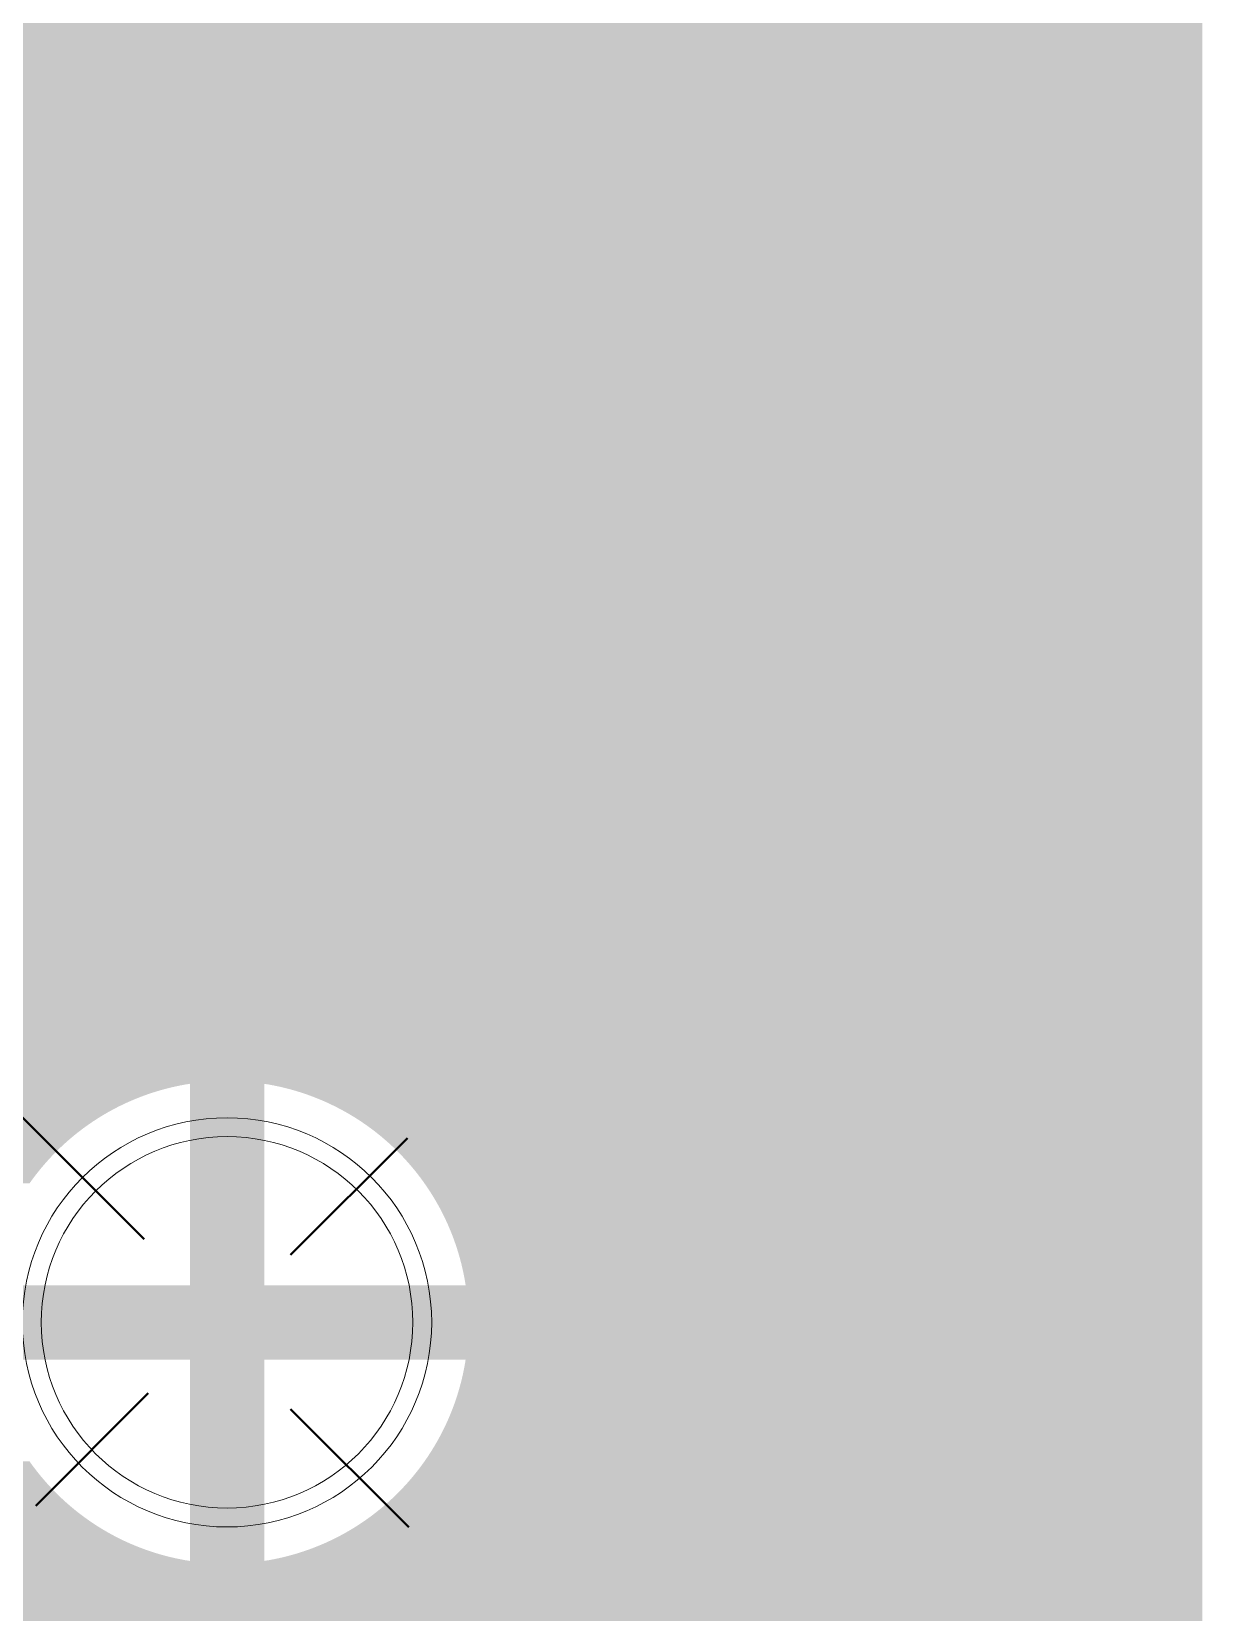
# Model space of a CAD drawing. Header units: millimetres. Extents: x 0 to 594, y 0 to 420.
# Drawn here: x 439.06 to 445.36, y 256.2 to 264.71 of the extents above; entities that cross this region are included whole.
import ezdxf

# ---------------------------------------------------------------- set-up
doc = ezdxf.new("R2010")
doc.units = ezdxf.units.MM
for name, pattern in [('K5LT32768', [0]), ('K5LT32771', [0]), ('K5LT32773', [0]), ('K5LT32787', [0])]:
    doc.linetypes.add(name, pattern=pattern)

# ---------------------------------------------------------------- blocks, each defined once
blk = doc.blocks.new('U198')
at = {"color": 7, "linetype": 'K5LT32768', "lineweight": 18}
blk.add_circle((440.1116, 257.7649), 1, dxfattribs=at)
blk = doc.blocks.new('U324')
at = {"color": 1, "linetype": 'K5LT32771', "lineweight": 18, "true_color": 0xff0000}
blk.add_circle((440.1116, 257.7649), 1.1016, dxfattribs=at)
blk = doc.blocks.new('U866')
at = {"color": 3, "linetype": 'K5LT32773', "lineweight": 18, "true_color": 0x00ff00}
blk.add_circle((440.1116, 257.7649), 1, dxfattribs=at)
blk = doc.blocks.new('U1264')
at = {"color": 1, "linetype": 'K5LT32771', "lineweight": 18, "true_color": 0xff0000}
blk.add_circle((440.1116, 257.7649), 1.1016, dxfattribs=at)

msp = doc.modelspace()

# ---------------------------------------------------------------- hatches: boundary and pattern name
for points in [[(419.1117, 260.5149), (419.1117, 265.7649), (441.8616, 265.7649), (441.8616, 260.5149)], [(419.1084, 260.4443), (419.1102, 260.4678), (441.8616, 260.4678), (441.8616, 260.4443)], [(419.1102, 260.4678), (419.1113, 260.4913), (441.8616, 260.4913), (441.8616, 260.4678)], [(419.1113, 260.4913), (419.1117, 260.5149), (441.8616, 260.5149), (441.8616, 260.4913)], [(419.0936, 260.3513), (419.0984, 260.3743), (441.8616, 260.3743), (441.8616, 260.3513)], [(419.0984, 260.3743), (419.1024, 260.3976), (441.8616, 260.3976), (441.8616, 260.3743)], [(419.1024, 260.3976), (419.1058, 260.4209), (441.8616, 260.4209), (441.8616, 260.3976)], [(419.1058, 260.4209), (419.1084, 260.4443), (441.8616, 260.4443), (441.8616, 260.4209)], [(419.0673, 260.2608), (419.075, 260.2831), (441.8616, 260.2831), (441.8616, 260.2608)], [(419.075, 260.2831), (419.0819, 260.3056), (441.8616, 260.3056), (441.8616, 260.2831)], [(419.0819, 260.3056), (419.0881, 260.3284), (441.8616, 260.3284), (441.8616, 260.3056)], [(419.0881, 260.3284), (419.0936, 260.3513), (441.8616, 260.3513), (441.8616, 260.3284)], [(419.0403, 260.1955), (419.05, 260.217), (441.8616, 260.217), (441.8616, 260.1955)], [(419.05, 260.217), (419.059, 260.2388), (441.8616, 260.2388), (441.8616, 260.217)], [(419.059, 260.2388), (419.0673, 260.2608), (441.8616, 260.2608), (441.8616, 260.2388)], [(418.982, 260.0933), (418.9949, 260.113), (441.8616, 260.113), (441.8616, 260.0933)], [(418.9949, 260.113), (419.0072, 260.1331), (441.8616, 260.1331), (441.8616, 260.113)], [(419.0072, 260.1331), (419.0189, 260.1535), (441.8616, 260.1535), (441.8616, 260.1331)], [(419.0189, 260.1535), (419.0299, 260.1744), (441.8616, 260.1744), (441.8616, 260.1535)], [(419.0299, 260.1744), (419.0403, 260.1955), (441.8616, 260.1955), (441.8616, 260.1744)], [(418.9243, 260.0188), (418.9395, 260.0368), (441.8616, 260.0368), (441.8616, 260.0188)], [(418.9395, 260.0368), (418.9543, 260.0552), (441.8616, 260.0552), (441.8616, 260.0368)], [(418.9543, 260.0552), (418.9684, 260.074), (441.8616, 260.074), (441.8616, 260.0552)], [(418.9684, 260.074), (418.982, 260.0933), (441.8616, 260.0933), (441.8616, 260.074)], [(418.0725, 259.165), (418.892, 259.9845), (441.8616, 259.9845), (441.8616, 259.165)], [(418.892, 259.9845), (418.9084, 260.0014), (441.8616, 260.0014), (441.8616, 259.9845)], [(418.9084, 260.0014), (418.9243, 260.0188), (441.8616, 260.0188), (441.8616, 260.0014)], [(417.9893, 259.0818), (417.9999, 259.0924), (439.6667, 259.0924), (439.6361, 259.0818)], [(417.9999, 259.0924), (418.0098, 259.1023), (439.6974, 259.1023), (439.6667, 259.0924)], [(418.0098, 259.1023), (418.019, 259.1115), (439.7285, 259.1115), (439.6974, 259.1023)], [(418.019, 259.1115), (418.0275, 259.12), (439.7596, 259.12), (439.7285, 259.1115)], [(418.0275, 259.12), (418.0353, 259.1278), (439.791, 259.1278), (439.7596, 259.12)], [(418.0353, 259.1278), (418.0423, 259.1348), (439.8226, 259.1348), (439.791, 259.1278)], [(418.0423, 259.1348), (418.0486, 259.1411), (439.8543, 259.1411), (439.8226, 259.1348)], [(418.0486, 259.1411), (418.0542, 259.1467), (439.8862, 259.1467), (439.8543, 259.1411)], [(418.0542, 259.1467), (418.0591, 259.1516), (439.9182, 259.1516), (439.8862, 259.1467)], [(418.0591, 259.1516), (418.0632, 259.1557), (439.9503, 259.1557), (439.9182, 259.1516)], [(418.0632, 259.1557), (418.0665, 259.159), (439.9824, 259.159), (439.9503, 259.1557)], [(418.0665, 259.159), (418.0691, 259.1616), (440.0146, 259.1616), (439.9824, 259.159)], [(418.0691, 259.1616), (418.071, 259.1635), (440.0469, 259.1635), (440.0146, 259.1616)], [(418.071, 259.1635), (418.0721, 259.1646), (440.0793, 259.1646), (440.0469, 259.1635)], [(418.0721, 259.1646), (418.0725, 259.165), (440.1116, 259.165), (440.0793, 259.1646)], [(440.1439, 259.1646), (440.1116, 259.165), (441.8616, 259.165), (441.8616, 259.1646)], [(440.1763, 259.1635), (440.1439, 259.1646), (441.8616, 259.1646), (441.8616, 259.1635)], [(440.2086, 259.1616), (440.1763, 259.1635), (441.8616, 259.1635), (441.8616, 259.1616)], [(440.2408, 259.159), (440.2086, 259.1616), (441.8616, 259.1616), (441.8616, 259.159)], [(440.2729, 259.1557), (440.2408, 259.159), (441.8616, 259.159), (441.8616, 259.1557)], [(440.305, 259.1516), (440.2729, 259.1557), (441.8616, 259.1557), (441.8616, 259.1516)], [(440.337, 259.1467), (440.305, 259.1516), (441.8616, 259.1516), (441.8616, 259.1467)], [(440.3689, 259.1411), (440.337, 259.1467), (441.8616, 259.1467), (441.8616, 259.1411)], [(440.4006, 259.1348), (440.3689, 259.1411), (441.8616, 259.1411), (441.8616, 259.1348)], [(440.4322, 259.1278), (440.4006, 259.1348), (441.8616, 259.1348), (441.8616, 259.1278)], [(440.4635, 259.12), (440.4322, 259.1278), (441.8616, 259.1278), (441.8616, 259.12)], [(440.4947, 259.1115), (440.4635, 259.12), (441.8616, 259.12), (441.8616, 259.1115)], [(440.5258, 259.1023), (440.4947, 259.1115), (441.8616, 259.1115), (441.8616, 259.1023)], [(440.5565, 259.0924), (440.5258, 259.1023), (441.8616, 259.1023), (441.8616, 259.0924)], [(440.5871, 259.0818), (440.5565, 259.0924), (441.8616, 259.0924), (441.8616, 259.0818)], [(417.911, 259.0035), (417.9257, 259.0182), (439.4875, 259.0182), (439.4587, 259.0035)], [(417.9257, 259.0182), (417.9398, 259.0323), (439.5166, 259.0323), (439.4875, 259.0182)], [(417.9398, 259.0323), (417.9532, 259.0457), (439.5461, 259.0457), (439.5166, 259.0323)], [(417.9532, 259.0457), (417.9659, 259.0584), (439.5758, 259.0584), (439.5461, 259.0457)], [(417.9659, 259.0584), (417.9779, 259.0704), (439.6058, 259.0704), (439.5758, 259.0584)], [(417.9779, 259.0704), (417.9893, 259.0818), (439.6361, 259.0818), (439.6058, 259.0704)], [(440.6174, 259.0704), (440.5871, 259.0818), (441.8616, 259.0818), (441.8616, 259.0704)], [(440.6474, 259.0584), (440.6174, 259.0704), (441.8616, 259.0704), (441.8616, 259.0584)], [(440.6771, 259.0457), (440.6474, 259.0584), (441.8616, 259.0584), (441.8616, 259.0457)], [(440.7066, 259.0323), (440.6771, 259.0457), (441.8616, 259.0457), (441.8616, 259.0323)], [(440.7357, 259.0182), (440.7066, 259.0323), (441.8616, 259.0323), (441.8616, 259.0182)], [(440.7645, 259.0035), (440.7357, 259.0182), (441.8616, 259.0182), (441.8616, 259.0035)], [(417.8089, 258.9014), (417.8275, 258.92), (439.3203, 258.92), (439.2939, 258.9014)], [(417.8275, 258.92), (417.8454, 258.9379), (439.3472, 258.9379), (439.3203, 258.92)], [(417.8454, 258.9379), (417.8628, 258.9553), (439.3745, 258.9553), (439.3472, 258.9379)], [(417.8628, 258.9553), (417.8795, 258.972), (439.4022, 258.972), (439.3745, 258.9553)], [(417.8795, 258.972), (417.8955, 258.988), (439.4303, 258.988), (439.4022, 258.972)], [(417.8955, 258.988), (417.911, 259.0035), (439.4587, 259.0035), (439.4303, 258.988)], [(440.7929, 258.988), (440.7645, 259.0035), (441.8616, 259.0035), (441.8616, 258.988)], [(440.821, 258.972), (440.7929, 258.988), (441.8616, 258.988), (441.8616, 258.972)], [(440.8487, 258.9553), (440.821, 258.972), (441.8616, 258.972), (441.8616, 258.9553)], [(440.8759, 258.9379), (440.8487, 258.9553), (441.8616, 258.9553), (441.8616, 258.9379)], [(440.9028, 258.92), (440.8759, 258.9379), (441.8616, 258.9379), (441.8616, 258.92)], [(440.9293, 258.9014), (440.9028, 258.92), (441.8616, 258.92), (441.8616, 258.9014)], [(417.7286, 258.8211), (417.7495, 258.842), (439.2172, 258.842), (439.1925, 258.8211)], [(417.7495, 258.842), (417.7699, 258.8624), (439.2423, 258.8624), (439.2172, 258.842)], [(417.7699, 258.8624), (417.7897, 258.8822), (439.2679, 258.8822), (439.2423, 258.8624)], [(417.7897, 258.8822), (417.8089, 258.9014), (439.2939, 258.9014), (439.2679, 258.8822)], [(440.9554, 258.8822), (440.9293, 258.9014), (441.8616, 258.9014), (441.8616, 258.8822)], [(440.9809, 258.8624), (440.9554, 258.8822), (441.8616, 258.8822), (441.8616, 258.8624)], [(441.006, 258.842), (440.9809, 258.8624), (441.8616, 258.8624), (441.8616, 258.842)], [(441.0307, 258.8211), (441.006, 258.842), (441.8616, 258.842), (441.8616, 258.8211)], [(417.6393, 258.7318), (417.6624, 258.7549), (439.1216, 258.7549), (439.099, 258.7318)], [(417.6624, 258.7549), (417.685, 258.7775), (439.1447, 258.7775), (439.1216, 258.7549)], [(417.685, 258.7775), (417.7071, 258.7996), (439.1684, 258.7996), (439.1447, 258.7775)], [(417.7071, 258.7996), (417.7286, 258.8211), (439.1925, 258.8211), (439.1684, 258.7996)], [(441.0548, 258.7996), (441.0307, 258.8211), (441.8616, 258.8211), (441.8616, 258.7996)], [(441.0785, 258.7775), (441.0548, 258.7996), (441.8616, 258.7996), (441.8616, 258.7775)], [(441.1016, 258.7549), (441.0785, 258.7775), (441.8616, 258.7775), (441.8616, 258.7549)], [(441.1242, 258.7318), (441.1016, 258.7549), (441.8616, 258.7549), (441.8616, 258.7318)], [(417.5915, 258.684), (417.6156, 258.7081), (439.0769, 258.7081), (439.0554, 258.684)], [(417.6156, 258.7081), (417.6393, 258.7318), (439.099, 258.7318), (439.0769, 258.7081)], [(441.1463, 258.7081), (441.1242, 258.7318), (441.8616, 258.7318), (441.8616, 258.7081)], [(441.1678, 258.684), (441.1463, 258.7081), (441.8616, 258.7081), (441.8616, 258.684)], [(441.1887, 258.6594), (441.1678, 258.684), (441.8616, 258.684), (441.8616, 258.6594)], [(441.2091, 258.6342), (441.1887, 258.6594), (441.8616, 258.6594), (441.8616, 258.6342)], [(441.2289, 258.6086), (441.2091, 258.6342), (441.8616, 258.6342), (441.8616, 258.6086)], [(441.2481, 258.5826), (441.2289, 258.6086), (441.8616, 258.6086), (441.8616, 258.5826)], [(441.2667, 258.5561), (441.2481, 258.5826), (441.8616, 258.5826), (441.8616, 258.5561)], [(441.2846, 258.5292), (441.2667, 258.5561), (441.8616, 258.5561), (441.8616, 258.5292)], [(441.302, 258.502), (441.2846, 258.5292), (441.8616, 258.5292), (441.8616, 258.502)], [(441.3187, 258.4743), (441.302, 258.502), (441.8616, 258.502), (441.8616, 258.4743)], [(441.3347, 258.4462), (441.3187, 258.4743), (441.8616, 258.4743), (441.8616, 258.4462)], [(441.3502, 258.4178), (441.3347, 258.4462), (441.8616, 258.4462), (441.8616, 258.4178)], [(441.3649, 258.389), (441.3502, 258.4178), (441.8616, 258.4178), (441.8616, 258.389)], [(441.379, 258.3599), (441.3649, 258.389), (441.8616, 258.389), (441.8616, 258.3599)], [(441.3924, 258.3304), (441.379, 258.3599), (441.8616, 258.3599), (441.8616, 258.3304)], [(441.4051, 258.3007), (441.3924, 258.3304), (441.8616, 258.3304), (441.8616, 258.3007)], [(441.4171, 258.2707), (441.4051, 258.3007), (441.8616, 258.3007), (441.8616, 258.2707)], [(441.4285, 258.2404), (441.4171, 258.2707), (441.8616, 258.2707), (441.8616, 258.2404)], [(441.4391, 258.2098), (441.4285, 258.2404), (441.8616, 258.2404), (441.8616, 258.2098)], [(441.449, 258.1791), (441.4391, 258.2098), (441.8616, 258.2098), (441.8616, 258.1791)], [(441.4582, 258.1481), (441.449, 258.1791), (441.8616, 258.1791), (441.8616, 258.1481)], [(441.4667, 258.1168), (441.4582, 258.1481), (441.8616, 258.1481), (441.8616, 258.1168)], [(441.4745, 258.0854), (441.4667, 258.1168), (441.8616, 258.1168), (441.8616, 258.0854)], [(441.4815, 258.0539), (441.4745, 258.0854), (441.8616, 258.0854), (441.8616, 258.0539)], [(441.4879, 258.0222), (441.4815, 258.0539), (441.8616, 258.0539), (441.8616, 258.0222)], [(441.4934, 257.9903), (441.4879, 258.0222), (441.8616, 258.0222), (441.8616, 257.9903)], [(441.4983, 257.9583), (441.4934, 257.9903), (441.8616, 257.9903), (441.8616, 257.9583)], [(441.5023, 257.9263), (441.4983, 257.9583), (441.8616, 257.9583), (441.8616, 257.9263)], [(441.5057, 257.8941), (441.5023, 257.9263), (441.8616, 257.9263), (441.8616, 257.8941)], [(441.5083, 257.8619), (441.5057, 257.8941), (441.8616, 257.8941), (441.8616, 257.8619)], [(441.5102, 257.8296), (441.5083, 257.8619), (441.8616, 257.8619), (441.8616, 257.8296)], [(441.5113, 257.7972), (441.5102, 257.8296), (441.8616, 257.8296), (441.8616, 257.7972)], [(441.5102, 257.7002), (441.5113, 257.7326), (441.8616, 257.7326), (441.8616, 257.7002)], [(441.5117, 257.7649), (441.5113, 257.7972), (441.8616, 257.7972), (441.8616, 257.7649)], [(441.5113, 257.7326), (441.5117, 257.7649), (441.8616, 257.7649), (441.8616, 257.7326)], [(441.5057, 257.6357), (441.5083, 257.668), (441.8616, 257.668), (441.8616, 257.6357)], [(441.5083, 257.668), (441.5102, 257.7002), (441.8616, 257.7002), (441.8616, 257.668)], [(441.4934, 257.5395), (441.4983, 257.5715), (441.8616, 257.5715), (441.8616, 257.5395)], [(441.4983, 257.5715), (441.5023, 257.6036), (441.8616, 257.6036), (441.8616, 257.5715)], [(441.5023, 257.6036), (441.5057, 257.6357), (441.8616, 257.6357), (441.8616, 257.6036)], [(441.4745, 257.4443), (441.4815, 257.4759), (441.8616, 257.4759), (441.8616, 257.4443)], [(441.4815, 257.4759), (441.4879, 257.5076), (441.8616, 257.5076), (441.8616, 257.4759)], [(441.4879, 257.5076), (441.4934, 257.5395), (441.8616, 257.5395), (441.8616, 257.5076)], [(441.4582, 257.3817), (441.4667, 257.413), (441.8616, 257.413), (441.8616, 257.3817)], [(441.4667, 257.413), (441.4745, 257.4443), (441.8616, 257.4443), (441.8616, 257.413)], [(441.4285, 257.2894), (441.4391, 257.32), (441.8616, 257.32), (441.8616, 257.2894)], [(441.4391, 257.32), (441.449, 257.3507), (441.8616, 257.3507), (441.8616, 257.32)], [(441.449, 257.3507), (441.4582, 257.3817), (441.8616, 257.3817), (441.8616, 257.3507)], [(441.3924, 257.1994), (441.4051, 257.2291), (441.8616, 257.2291), (441.8616, 257.1994)], [(441.4051, 257.2291), (441.4171, 257.2591), (441.8616, 257.2591), (441.8616, 257.2291)], [(441.4171, 257.2591), (441.4285, 257.2894), (441.8616, 257.2894), (441.8616, 257.2591)], [(441.3502, 257.112), (441.3649, 257.1408), (441.8616, 257.1408), (441.8616, 257.112)], [(441.3649, 257.1408), (441.379, 257.1699), (441.8616, 257.1699), (441.8616, 257.1408)], [(441.379, 257.1699), (441.3924, 257.1994), (441.8616, 257.1994), (441.8616, 257.1699)], [(441.302, 257.0278), (441.3187, 257.0555), (441.8616, 257.0555), (441.8616, 257.0278)], [(441.3187, 257.0555), (441.3347, 257.0836), (441.8616, 257.0836), (441.8616, 257.0555)], [(441.3347, 257.0836), (441.3502, 257.112), (441.8616, 257.112), (441.8616, 257.0836)], [(441.2481, 256.9472), (441.2667, 256.9737), (441.8616, 256.9737), (441.8616, 256.9472)], [(441.2667, 256.9737), (441.2846, 257.0005), (441.8616, 257.0005), (441.8616, 256.9737)], [(441.2846, 257.0005), (441.302, 257.0278), (441.8616, 257.0278), (441.8616, 257.0005)], [(441.1887, 256.8704), (441.2091, 256.8956), (441.8616, 256.8956), (441.8616, 256.8704)], [(441.2091, 256.8956), (441.2289, 256.9211), (441.8616, 256.9211), (441.8616, 256.8956)], [(441.2289, 256.9211), (441.2481, 256.9472), (441.8616, 256.9472), (441.8616, 256.9211)], [(415.6824, 256.7749), (415.7055, 256.798), (439.099, 256.798), (439.1216, 256.7749)], [(415.7055, 256.798), (415.7292, 256.8217), (439.0769, 256.8217), (439.099, 256.798)], [(415.7292, 256.8217), (415.7533, 256.8458), (439.0554, 256.8458), (439.0769, 256.8217)], [(441.1016, 256.7749), (441.1242, 256.798), (441.8616, 256.798), (441.8616, 256.7749)], [(441.1242, 256.798), (441.1463, 256.8217), (441.8616, 256.8217), (441.8616, 256.798)], [(441.1463, 256.8217), (441.1678, 256.8458), (441.8616, 256.8458), (441.8616, 256.8217)], [(441.1678, 256.8458), (441.1887, 256.8704), (441.8616, 256.8704), (441.8616, 256.8458)], [(415.6077, 256.7023), (415.6148, 256.7087), (439.1925, 256.7087), (439.2001, 256.7023)], [(415.6148, 256.7087), (415.6251, 256.7181), (439.182, 256.7181), (439.1925, 256.7087)], [(415.6251, 256.7181), (415.6376, 256.7302), (439.1684, 256.7302), (439.182, 256.7181)], [(415.6376, 256.7302), (415.642, 256.7345), (439.1638, 256.7345), (439.1684, 256.7302)], [(415.642, 256.7345), (415.6598, 256.7523), (439.1447, 256.7523), (439.1638, 256.7345)], [(415.6598, 256.7523), (415.6824, 256.7749), (439.1216, 256.7749), (439.1447, 256.7523)], [(441.006, 256.6878), (441.0307, 256.7087), (441.8616, 256.7087), (441.8616, 256.6878)], [(441.0307, 256.7087), (441.0548, 256.7302), (441.8616, 256.7302), (441.8616, 256.7087)], [(441.0548, 256.7302), (441.0785, 256.7523), (441.8616, 256.7523), (441.8616, 256.7302)], [(441.0785, 256.7523), (441.1016, 256.7749), (441.8616, 256.7749), (441.8616, 256.7523)], [(415.4934, 256.6193), (415.5083, 256.6284), (439.2939, 256.6284), (439.3068, 256.6193)], [(415.5083, 256.6284), (415.5135, 256.6316), (439.2896, 256.6316), (439.2939, 256.6284)], [(415.5135, 256.6316), (415.5332, 256.6445), (439.2721, 256.6445), (439.2896, 256.6316)], [(415.5332, 256.6445), (415.5376, 256.6476), (439.2679, 256.6476), (439.2721, 256.6445)], [(415.5376, 256.6476), (415.5525, 256.6581), (439.2543, 256.6581), (439.2679, 256.6476)], [(415.5525, 256.6581), (415.5649, 256.6674), (439.2423, 256.6674), (439.2543, 256.6581)], [(415.5649, 256.6674), (415.5713, 256.6722), (439.2364, 256.6722), (439.2423, 256.6674)], [(415.5713, 256.6722), (415.5897, 256.6869), (439.2183, 256.6869), (439.2364, 256.6722)], [(415.5897, 256.6869), (415.5908, 256.6878), (439.2172, 256.6878), (439.2183, 256.6869)], [(415.5908, 256.6878), (415.6077, 256.7023), (439.2001, 256.7023), (439.2172, 256.6878)], [(440.9028, 256.6098), (440.9293, 256.6284), (441.8616, 256.6284), (441.8616, 256.6098)], [(440.9293, 256.6284), (440.9554, 256.6476), (441.8616, 256.6476), (441.8616, 256.6284)], [(440.9554, 256.6476), (440.9809, 256.6674), (441.8616, 256.6674), (441.8616, 256.6476)], [(440.9809, 256.6674), (441.006, 256.6878), (441.8616, 256.6878), (441.8616, 256.6674)], [(415.2752, 256.5329), (415.2982, 256.5384), (439.4366, 256.5384), (439.4466, 256.5329)], [(415.2982, 256.5384), (415.3107, 256.5418), (439.4303, 256.5418), (439.4366, 256.5384)], [(415.3107, 256.5418), (415.3209, 256.5446), (439.4254, 256.5446), (439.4303, 256.5418)], [(415.3209, 256.5446), (415.3434, 256.5515), (439.4133, 256.5515), (439.4254, 256.5446)], [(415.3434, 256.5515), (415.3617, 256.5578), (439.4022, 256.5578), (439.4133, 256.5515)], [(415.3617, 256.5578), (415.3657, 256.5592), (439.3999, 256.5592), (439.4022, 256.5578)], [(415.3657, 256.5592), (415.3877, 256.5675), (439.3861, 256.5675), (439.3999, 256.5592)], [(415.3877, 256.5675), (415.4047, 256.5745), (439.3745, 256.5745), (439.3861, 256.5675)], [(415.4047, 256.5745), (415.4095, 256.5765), (439.3714, 256.5765), (439.3745, 256.5745)], [(415.4095, 256.5765), (415.431, 256.5862), (439.3562, 256.5862), (439.3714, 256.5765)], [(415.431, 256.5862), (415.4426, 256.5919), (439.3472, 256.5919), (439.3562, 256.5862)], [(415.4426, 256.5919), (415.4521, 256.5966), (439.3402, 256.5966), (439.3472, 256.5919)], [(415.4521, 256.5966), (415.473, 256.6076), (439.3236, 256.6076), (439.3402, 256.5966)], [(415.473, 256.6076), (415.4769, 256.6098), (439.3203, 256.6098), (439.3236, 256.6076)], [(415.4769, 256.6098), (415.4934, 256.6193), (439.3068, 256.6193), (439.3203, 256.6098)], [(440.7645, 256.5263), (440.7929, 256.5418), (441.8616, 256.5418), (441.8616, 256.5263)], [(440.7929, 256.5418), (440.821, 256.5578), (441.8616, 256.5578), (441.8616, 256.5418)], [(440.821, 256.5578), (440.8487, 256.5745), (441.8616, 256.5745), (441.8616, 256.5578)], [(440.8487, 256.5745), (440.8759, 256.5919), (441.8616, 256.5919), (441.8616, 256.5745)], [(440.8759, 256.5919), (440.9028, 256.6098), (441.8616, 256.6098), (441.8616, 256.5919)], [(396.4913, 256.5116), (396.4881, 256.5148), (439.4813, 256.5148), (439.4875, 256.5116)], [(396.5054, 256.4975), (396.4913, 256.5116), (439.4875, 256.5116), (439.5166, 256.4975)], [(396.5188, 256.4841), (396.5054, 256.4975), (439.5166, 256.4975), (439.5461, 256.4841)], [(396.5315, 256.4714), (396.5188, 256.4841), (439.5461, 256.4841), (439.5758, 256.4714)], [(396.5436, 256.4593), (396.5315, 256.4714), (439.5758, 256.4714), (439.6058, 256.4593)], [(396.5549, 256.448), (396.5436, 256.4593), (439.6058, 256.4593), (439.6361, 256.448)], [(415.1116, 256.5148), (415.1352, 256.5152), (439.4805, 256.5152), (439.4813, 256.5148)], [(415.1352, 256.5152), (415.1587, 256.5163), (439.4783, 256.5163), (439.4805, 256.5152)], [(415.1587, 256.5163), (415.1822, 256.5181), (439.4748, 256.5181), (439.4783, 256.5163)], [(415.1822, 256.5181), (415.2056, 256.5207), (439.4697, 256.5207), (439.4748, 256.5181)], [(415.2056, 256.5207), (415.2289, 256.5241), (439.463, 256.5241), (439.4697, 256.5207)], [(415.2289, 256.5241), (415.2417, 256.5263), (439.4587, 256.5263), (439.463, 256.5241)], [(415.2417, 256.5263), (415.2522, 256.5281), (439.4554, 256.5281), (439.4587, 256.5263)], [(415.2522, 256.5281), (415.2752, 256.5329), (439.4466, 256.5329), (439.4554, 256.5281)], [(440.5871, 256.448), (440.6174, 256.4593), (441.8616, 256.4593), (441.8616, 256.448)], [(440.6174, 256.4593), (440.6474, 256.4714), (441.8616, 256.4714), (441.8616, 256.4593)], [(440.6474, 256.4714), (440.6771, 256.4841), (441.8616, 256.4841), (441.8616, 256.4714)], [(440.6771, 256.4841), (440.7066, 256.4975), (441.8616, 256.4975), (441.8616, 256.4841)], [(440.7066, 256.4975), (440.7357, 256.5116), (441.8616, 256.5116), (441.8616, 256.4975)], [(440.7357, 256.5116), (440.7645, 256.5263), (441.8616, 256.5263), (441.8616, 256.5116)], [(396.5655, 256.4374), (396.5549, 256.448), (439.6361, 256.448), (439.6667, 256.4374)], [(396.5754, 256.4275), (396.5655, 256.4374), (439.6667, 256.4374), (439.6974, 256.4275)], [(396.5847, 256.4182), (396.5754, 256.4275), (439.6974, 256.4275), (439.7285, 256.4182)], [(396.5931, 256.4098), (396.5847, 256.4182), (439.7285, 256.4182), (439.7596, 256.4098)], [(396.6009, 256.402), (396.5931, 256.4098), (439.7596, 256.4098), (439.791, 256.402)], [(396.6079, 256.395), (396.6009, 256.402), (439.791, 256.402), (439.8226, 256.395)], [(396.6142, 256.3887), (396.6079, 256.395), (439.8226, 256.395), (439.8543, 256.3887)], [(396.6198, 256.3831), (396.6142, 256.3887), (439.8543, 256.3887), (439.8862, 256.3831)], [(396.6247, 256.3782), (396.6198, 256.3831), (439.8862, 256.3831), (439.9182, 256.3782)], [(396.6288, 256.3741), (396.6247, 256.3782), (439.9182, 256.3782), (439.9503, 256.3741)], [(396.6321, 256.3708), (396.6288, 256.3741), (439.9503, 256.3741), (439.9824, 256.3708)], [(396.6347, 256.3682), (396.6321, 256.3708), (439.9824, 256.3708), (440.0146, 256.3682)], [(396.6366, 256.3663), (396.6347, 256.3682), (440.0146, 256.3682), (440.0469, 256.3663)], [(396.6377, 256.3652), (396.6366, 256.3663), (440.0469, 256.3663), (440.0793, 256.3652)], [(440.1439, 256.3652), (440.1763, 256.3663), (441.8616, 256.3663), (441.8616, 256.3652)], [(440.1763, 256.3663), (440.2086, 256.3682), (441.8616, 256.3682), (441.8616, 256.3663)], [(440.2086, 256.3682), (440.2408, 256.3708), (441.8616, 256.3708), (441.8616, 256.3682)], [(440.2408, 256.3708), (440.2729, 256.3741), (441.8616, 256.3741), (441.8616, 256.3708)], [(440.2729, 256.3741), (440.305, 256.3782), (441.8616, 256.3782), (441.8616, 256.3741)], [(440.305, 256.3782), (440.337, 256.3831), (441.8616, 256.3831), (441.8616, 256.3782)], [(440.337, 256.3831), (440.3689, 256.3887), (441.8616, 256.3887), (441.8616, 256.3831)], [(440.3689, 256.3887), (440.4006, 256.395), (441.8616, 256.395), (441.8616, 256.3887)], [(440.4006, 256.395), (440.4322, 256.402), (441.8616, 256.402), (441.8616, 256.395)], [(440.4322, 256.402), (440.4635, 256.4098), (441.8616, 256.4098), (441.8616, 256.402)], [(440.4635, 256.4098), (440.4947, 256.4182), (441.8616, 256.4182), (441.8616, 256.4098)], [(440.4947, 256.4182), (440.5258, 256.4275), (441.8616, 256.4275), (441.8616, 256.4182)], [(440.5258, 256.4275), (440.5565, 256.4374), (441.8616, 256.4374), (441.8616, 256.4275)], [(440.5565, 256.4374), (440.5871, 256.448), (441.8616, 256.448), (441.8616, 256.4374)], [(396.6381, 256.3648), (396.6377, 256.3652), (440.0793, 256.3652), (440.1116, 256.3648)], [(397.9879, 255.015), (396.6381, 256.3648), (441.8616, 256.3648), (441.8616, 255.015)], [(440.1116, 256.3648), (440.1439, 256.3652), (441.8616, 256.3652), (441.8616, 256.3648)]]:
    msp.add_hatch(color=7).paths.add_polyline_path(points)
at = {"true_color": 0x00ff00}
for points in [[(421.6116, 262.2649), (424.1116, 264.7649), (445.3616, 264.7649), (445.3616, 262.2649)], [(407.8616, 259.0494), (407.8616, 262.2649), (445.3616, 262.2649), (445.3616, 259.0494)], [(407.8616, 259.0459), (407.8616, 259.0494), (439.9116, 259.0494), (439.8893, 259.0459)], [(407.8616, 259.04), (407.8616, 259.0459), (439.8893, 259.0459), (439.858, 259.04)], [(407.8616, 259.0334), (407.8616, 259.04), (439.858, 259.04), (439.8267, 259.0334)], [(407.8616, 259.026), (407.8616, 259.0334), (439.8267, 259.0334), (439.7957, 259.026)], [(407.8616, 259.0179), (407.8616, 259.026), (439.7957, 259.026), (439.7648, 259.0179)], [(407.8616, 259.009), (407.8616, 259.0179), (439.7648, 259.0179), (439.7342, 259.009)], [(407.8616, 258.9994), (407.8616, 259.009), (439.7342, 259.009), (439.7038, 258.9994)], [(439.9116, 257.965), (439.9116, 259.0494), (440.3116, 259.0494), (440.3116, 257.965)], [(439.9116, 259.0494), (439.9116, 259.0494), (445.3616, 259.0494), (445.3616, 259.0494)], [(440.3339, 259.0459), (440.3116, 259.0494), (445.3616, 259.0494), (445.3616, 259.0459)], [(440.3652, 259.04), (440.3339, 259.0459), (445.3616, 259.0459), (445.3616, 259.04)], [(440.3965, 259.0334), (440.3652, 259.04), (445.3616, 259.04), (445.3616, 259.0334)], [(440.4275, 259.026), (440.3965, 259.0334), (445.3616, 259.0334), (445.3616, 259.026)], [(440.4583, 259.0179), (440.4275, 259.026), (445.3616, 259.026), (445.3616, 259.0179)], [(440.489, 259.009), (440.4583, 259.0179), (445.3616, 259.0179), (445.3616, 259.009)], [(440.5194, 258.9994), (440.489, 259.009), (445.3616, 259.009), (445.3616, 258.9994)], [(407.8616, 258.989), (407.8616, 258.9994), (439.7038, 258.9994), (439.6736, 258.989)], [(407.8616, 258.9779), (407.8616, 258.989), (439.6736, 258.989), (439.6437, 258.9779)], [(407.8616, 258.966), (407.8616, 258.9779), (439.6437, 258.9779), (439.6141, 258.966)], [(407.8616, 258.9535), (407.8616, 258.966), (439.6141, 258.966), (439.5847, 258.9535)], [(407.8616, 258.9402), (407.8616, 258.9535), (439.5847, 258.9535), (439.5557, 258.9402)], [(407.8616, 258.9262), (407.8616, 258.9402), (439.5557, 258.9402), (439.5271, 258.9262)], [(407.8616, 258.9115), (407.8616, 258.9262), (439.5271, 258.9262), (439.4987, 258.9115)], [(440.5496, 258.989), (440.5194, 258.9994), (445.3616, 258.9994), (445.3616, 258.989)], [(440.5795, 258.9779), (440.5496, 258.989), (445.3616, 258.989), (445.3616, 258.9779)], [(440.6091, 258.966), (440.5795, 258.9779), (445.3616, 258.9779), (445.3616, 258.966)], [(440.6385, 258.9535), (440.6091, 258.966), (445.3616, 258.966), (445.3616, 258.9535)], [(440.6674, 258.9402), (440.6385, 258.9535), (445.3616, 258.9535), (445.3616, 258.9402)], [(440.6961, 258.9262), (440.6674, 258.9402), (445.3616, 258.9402), (445.3616, 258.9262)], [(440.7245, 258.9115), (440.6961, 258.9262), (445.3616, 258.9262), (445.3616, 258.9115)], [(407.8616, 258.8961), (407.8616, 258.9115), (439.4987, 258.9115), (439.4708, 258.8961)], [(407.8616, 258.88), (407.8616, 258.8961), (439.4708, 258.8961), (439.4432, 258.88)], [(407.8616, 258.8633), (407.8616, 258.88), (439.4432, 258.88), (439.416, 258.8633)], [(407.8616, 258.8459), (407.8616, 258.8633), (439.416, 258.8633), (439.3893, 258.8459)], [(407.8616, 258.8278), (407.8616, 258.8459), (439.3893, 258.8459), (439.363, 258.8278)], [(440.7524, 258.8961), (440.7245, 258.9115), (445.3616, 258.9115), (445.3616, 258.8961)], [(440.78, 258.88), (440.7524, 258.8961), (445.3616, 258.8961), (445.3616, 258.88)], [(440.8072, 258.8633), (440.78, 258.88), (445.3616, 258.88), (445.3616, 258.8633)], [(440.8339, 258.8459), (440.8072, 258.8633), (445.3616, 258.8633), (445.3616, 258.8459)], [(440.8602, 258.8278), (440.8339, 258.8459), (445.3616, 258.8459), (445.3616, 258.8278)], [(407.8616, 258.8091), (407.8616, 258.8278), (439.363, 258.8278), (439.3371, 258.8091)], [(407.8616, 258.7898), (407.8616, 258.8091), (439.3371, 258.8091), (439.3117, 258.7898)], [(407.8616, 258.7699), (407.8616, 258.7898), (439.3117, 258.7898), (439.2868, 258.7699)], [(407.8616, 258.7493), (407.8616, 258.7699), (439.2868, 258.7699), (439.2624, 258.7493)], [(407.8616, 258.7282), (407.8616, 258.7493), (439.2624, 258.7493), (439.2385, 258.7282)], [(440.8861, 258.8091), (440.8602, 258.8278), (445.3616, 258.8278), (445.3616, 258.8091)], [(440.9115, 258.7898), (440.8861, 258.8091), (445.3616, 258.8091), (445.3616, 258.7898)], [(440.9364, 258.7699), (440.9115, 258.7898), (445.3616, 258.7898), (445.3616, 258.7699)], [(440.9608, 258.7493), (440.9364, 258.7699), (445.3616, 258.7699), (445.3616, 258.7493)], [(440.9847, 258.7282), (440.9608, 258.7493), (445.3616, 258.7493), (445.3616, 258.7282)], [(407.8616, 258.7065), (407.8616, 258.7282), (439.2385, 258.7282), (439.2151, 258.7065)], [(407.8616, 258.6842), (407.8616, 258.7065), (439.2151, 258.7065), (439.1923, 258.6842)], [(407.8616, 258.6614), (407.8616, 258.6842), (439.1923, 258.6842), (439.17, 258.6614)], [(441.0081, 258.7065), (440.9847, 258.7282), (445.3616, 258.7282), (445.3616, 258.7065)], [(441.0309, 258.6842), (441.0081, 258.7065), (445.3616, 258.7065), (445.3616, 258.6842)], [(441.0532, 258.6614), (441.0309, 258.6842), (445.3616, 258.6842), (445.3616, 258.6614)], [(407.8616, 258.638), (407.8616, 258.6614), (439.17, 258.6614), (439.1483, 258.638)], [(407.8616, 258.6141), (407.8616, 258.638), (439.1483, 258.638), (439.1272, 258.6141)], [(407.8616, 258.5897), (407.8616, 258.6141), (439.1272, 258.6141), (439.1066, 258.5897)], [(407.8616, 258.5648), (407.8616, 258.5897), (439.1066, 258.5897), (439.0867, 258.5648)], [(441.0749, 258.638), (441.0532, 258.6614), (445.3616, 258.6614), (445.3616, 258.638)], [(441.096, 258.6141), (441.0749, 258.638), (445.3616, 258.638), (445.3616, 258.6141)], [(441.1166, 258.5897), (441.096, 258.6141), (445.3616, 258.6141), (445.3616, 258.5897)], [(441.1365, 258.5648), (441.1166, 258.5897), (445.3616, 258.5897), (445.3616, 258.5648)], [(407.8616, 258.5394), (407.8616, 258.5648), (439.0867, 258.5648), (439.0673, 258.5394)], [(407.8616, 258.5135), (407.8616, 258.5394), (439.0673, 258.5394), (439.0486, 258.5135)], [(441.1559, 258.5394), (441.1365, 258.5648), (445.3616, 258.5648), (445.3616, 258.5394)], [(441.1745, 258.5135), (441.1559, 258.5394), (445.3616, 258.5394), (445.3616, 258.5135)], [(441.1926, 258.4872), (441.1745, 258.5135), (445.3616, 258.5135), (445.3616, 258.4872)], [(441.21, 258.4604), (441.1926, 258.4872), (445.3616, 258.4872), (445.3616, 258.4604)], [(441.2267, 258.4333), (441.21, 258.4604), (445.3616, 258.4604), (445.3616, 258.4333)], [(441.2428, 258.4057), (441.2267, 258.4333), (445.3616, 258.4333), (445.3616, 258.4057)], [(441.2582, 258.3778), (441.2428, 258.4057), (445.3616, 258.4057), (445.3616, 258.3778)], [(441.2729, 258.3494), (441.2582, 258.3778), (445.3616, 258.3778), (445.3616, 258.3494)], [(441.2869, 258.3208), (441.2729, 258.3494), (445.3616, 258.3494), (445.3616, 258.3208)], [(441.3002, 258.2918), (441.2869, 258.3208), (445.3616, 258.3208), (445.3616, 258.2918)], [(441.3127, 258.2624), (441.3002, 258.2918), (445.3616, 258.2918), (445.3616, 258.2624)], [(441.3246, 258.2328), (441.3127, 258.2624), (445.3616, 258.2624), (445.3616, 258.2328)], [(441.3357, 258.2029), (441.3246, 258.2328), (445.3616, 258.2328), (445.3616, 258.2029)], [(441.3461, 258.1727), (441.3357, 258.2029), (445.3616, 258.2029), (445.3616, 258.1727)], [(441.3557, 258.1423), (441.3461, 258.1727), (445.3616, 258.1727), (445.3616, 258.1423)], [(441.3646, 258.1117), (441.3557, 258.1423), (445.3616, 258.1423), (445.3616, 258.1117)], [(441.3727, 258.0808), (441.3646, 258.1117), (445.3616, 258.1117), (445.3616, 258.0808)], [(441.3801, 258.0497), (441.3727, 258.0808), (445.3616, 258.0808), (445.3616, 258.0497)], [(441.3867, 258.0185), (441.3801, 258.0497), (445.3616, 258.0497), (445.3616, 258.0185)], [(441.3925, 257.9872), (441.3867, 258.0185), (445.3616, 258.0185), (445.3616, 257.9872)], [(441.3961, 257.9649), (441.3925, 257.9872), (445.3616, 257.9872), (445.3616, 257.9649)], [(407.8616, 257.9649), (407.8616, 257.965), (438.8271, 257.965), (439.9116, 257.9649)], [(407.8616, 257.5649), (407.8616, 257.9649), (445.3616, 257.9649), (445.3616, 257.5649)], [(439.9116, 257.9649), (439.9116, 257.965), (440.3116, 257.965), (441.3961, 257.9649)], [(407.8616, 257.5649), (407.8616, 257.5649), (440.3116, 257.5649), (440.3116, 257.5649)], [(439.9116, 256.4805), (439.9116, 257.5649), (440.3116, 257.5649), (440.3116, 256.4805)], [(441.3925, 257.5426), (441.3961, 257.5649), (445.3616, 257.5649), (445.3616, 257.5426)], [(441.3727, 257.449), (441.3801, 257.48), (445.3616, 257.48), (445.3616, 257.449)], [(441.3801, 257.48), (441.3867, 257.5113), (445.3616, 257.5113), (445.3616, 257.48)], [(441.3867, 257.5113), (441.3925, 257.5426), (445.3616, 257.5426), (445.3616, 257.5113)], [(441.3461, 257.3571), (441.3557, 257.3875), (445.3616, 257.3875), (445.3616, 257.3571)], [(441.3557, 257.3875), (441.3646, 257.4181), (445.3616, 257.4181), (445.3616, 257.3875)], [(441.3646, 257.4181), (441.3727, 257.449), (445.3616, 257.449), (445.3616, 257.4181)], [(441.3246, 257.297), (441.3357, 257.3269), (445.3616, 257.3269), (445.3616, 257.297)], [(441.3357, 257.3269), (441.3461, 257.3571), (445.3616, 257.3571), (445.3616, 257.3269)], [(441.2869, 257.209), (441.3002, 257.238), (445.3616, 257.238), (445.3616, 257.209)], [(441.3002, 257.238), (441.3127, 257.2674), (445.3616, 257.2674), (445.3616, 257.238)], [(441.3127, 257.2674), (441.3246, 257.297), (445.3616, 257.297), (445.3616, 257.2674)], [(441.2428, 257.1241), (441.2582, 257.152), (445.3616, 257.152), (445.3616, 257.1241)], [(441.2582, 257.152), (441.2729, 257.1804), (445.3616, 257.1804), (445.3616, 257.152)], [(441.2729, 257.1804), (441.2869, 257.209), (445.3616, 257.209), (445.3616, 257.1804)], [(441.1926, 257.0426), (441.21, 257.0693), (445.3616, 257.0693), (445.3616, 257.0426)], [(441.21, 257.0693), (441.2267, 257.0965), (445.3616, 257.0965), (445.3616, 257.0693)], [(441.2267, 257.0965), (441.2428, 257.1241), (445.3616, 257.1241), (445.3616, 257.0965)], [(407.8616, 256.9904), (407.8616, 257.0163), (439.0486, 257.0163), (439.0673, 256.9904)], [(407.8616, 256.965), (407.8616, 256.9904), (439.0673, 256.9904), (439.0867, 256.965)], [(407.8616, 256.9401), (407.8616, 256.965), (439.0867, 256.965), (439.1066, 256.9401)], [(441.1166, 256.9401), (441.1365, 256.965), (445.3616, 256.965), (445.3616, 256.9401)], [(441.1365, 256.965), (441.1559, 256.9904), (445.3616, 256.9904), (445.3616, 256.965)], [(441.1559, 256.9904), (441.1745, 257.0163), (445.3616, 257.0163), (445.3616, 256.9904)], [(441.1745, 257.0163), (441.1926, 257.0426), (445.3616, 257.0426), (445.3616, 257.0163)], [(407.8616, 256.9157), (407.8616, 256.9401), (439.1066, 256.9401), (439.1272, 256.9157)], [(407.8616, 256.8918), (407.8616, 256.9157), (439.1272, 256.9157), (439.1483, 256.8918)], [(407.8616, 256.8684), (407.8616, 256.8918), (439.1483, 256.8918), (439.17, 256.8684)], [(441.0532, 256.8684), (441.0749, 256.8918), (445.3616, 256.8918), (445.3616, 256.8684)], [(441.0749, 256.8918), (441.096, 256.9157), (445.3616, 256.9157), (445.3616, 256.8918)], [(441.096, 256.9157), (441.1166, 256.9401), (445.3616, 256.9401), (445.3616, 256.9157)], [(407.8616, 256.8456), (407.8616, 256.8684), (439.17, 256.8684), (439.1923, 256.8456)], [(407.8616, 256.8233), (407.8616, 256.8456), (439.1923, 256.8456), (439.2151, 256.8233)], [(407.8616, 256.8016), (407.8616, 256.8233), (439.2151, 256.8233), (439.2385, 256.8016)], [(407.8616, 256.7805), (407.8616, 256.8016), (439.2385, 256.8016), (439.2624, 256.7805)], [(440.9608, 256.7805), (440.9847, 256.8016), (445.3616, 256.8016), (445.3616, 256.7805)], [(440.9847, 256.8016), (441.0081, 256.8233), (445.3616, 256.8233), (445.3616, 256.8016)], [(441.0081, 256.8233), (441.0309, 256.8456), (445.3616, 256.8456), (445.3616, 256.8233)], [(441.0309, 256.8456), (441.0532, 256.8684), (445.3616, 256.8684), (445.3616, 256.8456)], [(407.8616, 256.7599), (407.8616, 256.7805), (439.2624, 256.7805), (439.2868, 256.7599)], [(407.8616, 256.74), (407.8616, 256.7599), (439.2868, 256.7599), (439.3117, 256.74)], [(407.8616, 256.7206), (407.8616, 256.74), (439.3117, 256.74), (439.3371, 256.7206)], [(407.8616, 256.702), (407.8616, 256.7206), (439.3371, 256.7206), (439.363, 256.702)], [(440.8602, 256.702), (440.8861, 256.7206), (445.3616, 256.7206), (445.3616, 256.702)], [(440.8861, 256.7206), (440.9115, 256.74), (445.3616, 256.74), (445.3616, 256.7206)], [(440.9115, 256.74), (440.9364, 256.7599), (445.3616, 256.7599), (445.3616, 256.74)], [(440.9364, 256.7599), (440.9608, 256.7805), (445.3616, 256.7805), (445.3616, 256.7599)], [(407.8616, 256.6839), (407.8616, 256.702), (439.363, 256.702), (439.3893, 256.6839)], [(407.8616, 256.6665), (407.8616, 256.6839), (439.3893, 256.6839), (439.416, 256.6665)], [(407.8616, 256.6498), (407.8616, 256.6665), (439.416, 256.6665), (439.4432, 256.6498)], [(407.8616, 256.6337), (407.8616, 256.6498), (439.4432, 256.6498), (439.4708, 256.6337)], [(407.8616, 256.6183), (407.8616, 256.6337), (439.4708, 256.6337), (439.4987, 256.6183)], [(440.7245, 256.6183), (440.7524, 256.6337), (445.3616, 256.6337), (445.3616, 256.6183)], [(440.7524, 256.6337), (440.78, 256.6498), (445.3616, 256.6498), (445.3616, 256.6337)], [(440.78, 256.6498), (440.8072, 256.6665), (445.3616, 256.6665), (445.3616, 256.6498)], [(440.8072, 256.6665), (440.8339, 256.6839), (445.3616, 256.6839), (445.3616, 256.6665)], [(440.8339, 256.6839), (440.8602, 256.702), (445.3616, 256.702), (445.3616, 256.6839)], [(407.8616, 256.6036), (407.8616, 256.6183), (439.4987, 256.6183), (439.5271, 256.6036)], [(407.8616, 256.5896), (407.8616, 256.6036), (439.5271, 256.6036), (439.5557, 256.5896)], [(407.8616, 256.5763), (407.8616, 256.5896), (439.5557, 256.5896), (439.5847, 256.5763)], [(407.8616, 256.5638), (407.8616, 256.5763), (439.5847, 256.5763), (439.6141, 256.5638)], [(407.8616, 256.5519), (407.8616, 256.5638), (439.6141, 256.5638), (439.6437, 256.5519)], [(407.8616, 256.5408), (407.8616, 256.5519), (439.6437, 256.5519), (439.6736, 256.5408)], [(407.8616, 256.5304), (407.8616, 256.5408), (439.6736, 256.5408), (439.7038, 256.5304)], [(440.5194, 256.5304), (440.5496, 256.5408), (445.3616, 256.5408), (445.3616, 256.5304)], [(440.5496, 256.5408), (440.5795, 256.5519), (445.3616, 256.5519), (445.3616, 256.5408)], [(440.5795, 256.5519), (440.6091, 256.5638), (445.3616, 256.5638), (445.3616, 256.5519)], [(440.6091, 256.5638), (440.6385, 256.5763), (445.3616, 256.5763), (445.3616, 256.5638)], [(440.6385, 256.5763), (440.6674, 256.5896), (445.3616, 256.5896), (445.3616, 256.5763)], [(440.6674, 256.5896), (440.6961, 256.6036), (445.3616, 256.6036), (445.3616, 256.5896)], [(440.6961, 256.6036), (440.7245, 256.6183), (445.3616, 256.6183), (445.3616, 256.6036)], [(407.8616, 256.5208), (407.8616, 256.5304), (439.7038, 256.5304), (439.7342, 256.5208)], [(407.8616, 256.5119), (407.8616, 256.5208), (439.7342, 256.5208), (439.7648, 256.5119)], [(407.8616, 256.5038), (407.8616, 256.5119), (439.7648, 256.5119), (439.7957, 256.5038)], [(407.8616, 256.4964), (407.8616, 256.5038), (439.7957, 256.5038), (439.8267, 256.4964)], [(407.8616, 256.4898), (407.8616, 256.4964), (439.8267, 256.4964), (439.858, 256.4898)], [(407.8616, 256.4839), (407.8616, 256.4898), (439.858, 256.4898), (439.8893, 256.4839)], [(407.8616, 256.4804), (407.8616, 256.4839), (439.8893, 256.4839), (439.9116, 256.4804)], [(407.8616, 246.4401), (407.8616, 256.4804), (445.3616, 256.4804), (445.3616, 246.4401)], [(439.9116, 256.4804), (439.9116, 256.4805), (445.3616, 256.4805), (445.3616, 256.4804)], [(440.3116, 256.4805), (440.3339, 256.4839), (445.3616, 256.4839), (445.3616, 256.4805)], [(440.3339, 256.4839), (440.3652, 256.4898), (445.3616, 256.4898), (445.3616, 256.4839)], [(440.3652, 256.4898), (440.3965, 256.4964), (445.3616, 256.4964), (445.3616, 256.4898)], [(440.3965, 256.4964), (440.4275, 256.5038), (445.3616, 256.5038), (445.3616, 256.4964)], [(440.4275, 256.5038), (440.4583, 256.5119), (445.3616, 256.5119), (445.3616, 256.5038)], [(440.4583, 256.5119), (440.489, 256.5208), (445.3616, 256.5208), (445.3616, 256.5119)], [(440.489, 256.5208), (440.5194, 256.5304), (445.3616, 256.5304), (445.3616, 256.5208)]]:
    msp.add_hatch(color=3, dxfattribs=at).paths.add_polyline_path(points)

# ---------------------------------------------------------------- linework, layer by layer
at = {"color": 3, "linetype": 'K5LT32787', "lineweight": 40, "true_color": 0x00ff00}
for points in [[(438.9877, 258.8917), (439.6664, 258.213)], [(440.4541, 258.1279), (441.0829, 258.7567)], [(439.0818, 256.7769), (439.6877, 257.3828)], [(440.4541, 257.2976), (441.0903, 256.6614)]]:
    msp.add_lwpolyline(points, dxfattribs=at)

# ---------------------------------------------------------------- block references
for name in ['U324', 'U1264', 'U198', 'U866']:
    msp.add_blockref(name, (0, 0))

doc.saveas('drawing.dxf')
